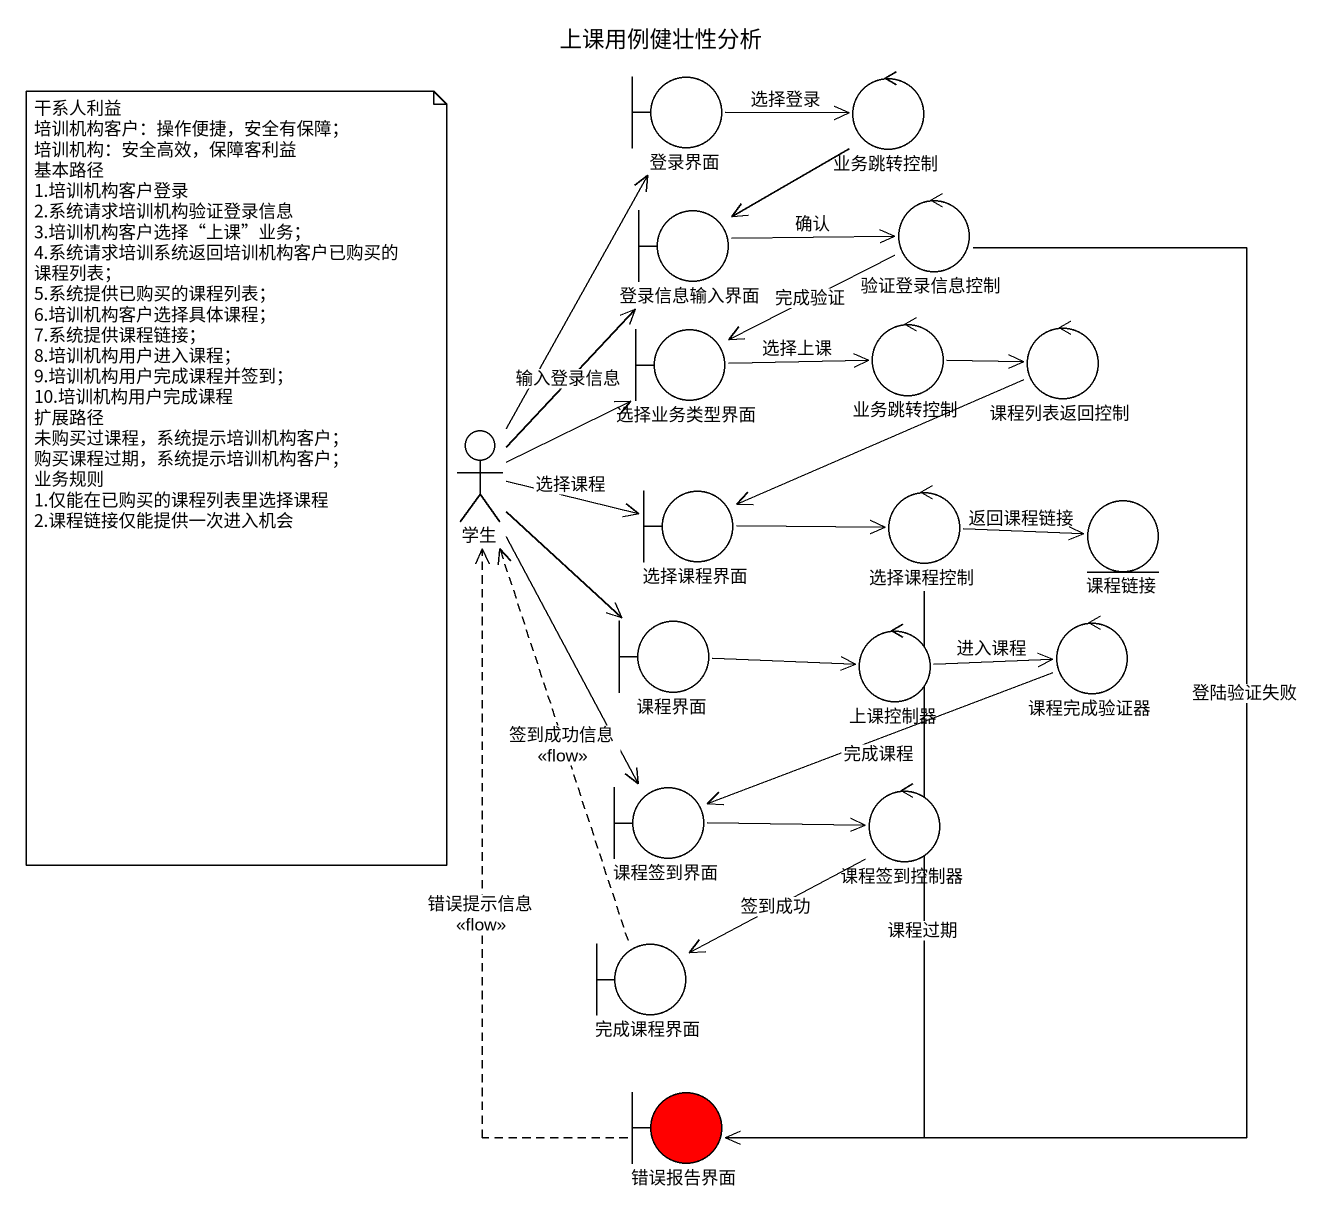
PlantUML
@startuml
title 上课用例健壮性分析
boundary 登录界面
control 业务跳转控制
boundary 登录信息输入界面
control 验证登录信息控制
control "业务跳转控制" as 业务跳转控制_2
control 课程列表返回控制
boundary 选择业务类型界面
actor 学生
boundary 选择课程界面
control 选择课程控制
entity 课程链接
boundary 课程界面
control 上课控制器
control 课程完成验证器
boundary 课程签到界面
control 课程签到控制器
boundary 完成课程界面
boundary 错误报告界面 #FF0000
登录界面 -right-> 业务跳转控制 : 选择登录
业务跳转控制 --> 登录信息输入界面
登录信息输入界面 -right-> 验证登录信息控制 : 确认
验证登录信息控制 -left-> 选择业务类型界面 : 完成验证
验证登录信息控制 --> 错误报告界面 : 登陆验证失败
业务跳转控制_2 -right-> 课程列表返回控制
课程列表返回控制 -left-> 选择课程界面
选择业务类型界面 -right-> 业务跳转控制_2 : 选择上课
学生 -up-> 登录界面
学生 -up-> 登录信息输入界面 : 输入登录信息
学生 -up-> 选择业务类型界面
学生 -right-> 选择课程界面 : 选择课程
学生 --> 课程界面
学生 --> 课程签到界面
选择课程界面 -right-> 选择课程控制
选择课程控制 -right-> 课程链接 : 返回课程链接
选择课程控制 --> 错误报告界面 : 课程过期
课程界面 -right-> 上课控制器
上课控制器 -right-> 课程完成验证器 : 进入课程
课程完成验证器 -left-> 课程签到界面 : 完成课程
课程签到界面 -right-> 课程签到控制器
课程签到控制器 --> 完成课程界面 : 签到成功
完成课程界面 .up.> 学生 : 签到成功信息\n<<flow>>
错误报告界面 .up.> 学生 : 错误提示信息\n<<flow>>
note as N1
  干系人利益
  培训机构客户：操作便捷，安全有保障；
  培训机构：安全高效，保障客利益
  基本路径
  1.培训机构客户登录
  2.系统请求培训机构验证登录信息
  3.培训机构客户选择“上课”业务；
  4.系统请求培训系统返回培训机构客户已购买的课程列表；
  5.系统提供已购买的课程列表；
  6.培训机构客户选择具体课程；
  7.系统提供课程链接；
  8.培训机构用户进入课程；
  9.培训机构用户完成课程并签到；
  10.培训机构用户完成课程
  扩展路径
  未购买过课程，系统提示培训机构客户；
  购买课程过期，系统提示培训机构客户；
  业务规则
  1.仅能在已购买的课程列表里选择课程
  2.课程链接仅能提供一次进入机会
end note
@enduml
